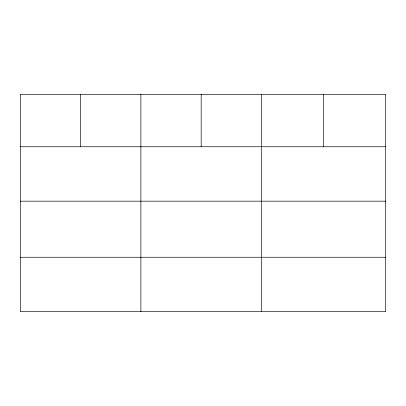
<?xml version="1.0" encoding="UTF-8"?>
<svg xmlns="http://www.w3.org/2000/svg" width="406" height="406" viewBox="0 0 406 406"><rect width="100%" height="100%" fill="white"/><g stroke="black" fill="none" stroke-linecap="round" stroke-linejoin="round"><path stroke-width="0.61" d="M385.7 201.178L385.7 94.309L20.3 94.309L20.3 311.691L385.7 311.691L385.7 201.178L20.3 201.178M20.3 146.744L385.7 146.744M20.3 257.262L385.7 257.262M323.582 94.309L323.582 146.744M261.464 94.309L261.464 311.691M201.173 94.309L201.173 146.744M140.882 94.309L140.882 311.691M80.591 94.309L80.591 146.744"/></g></svg>
